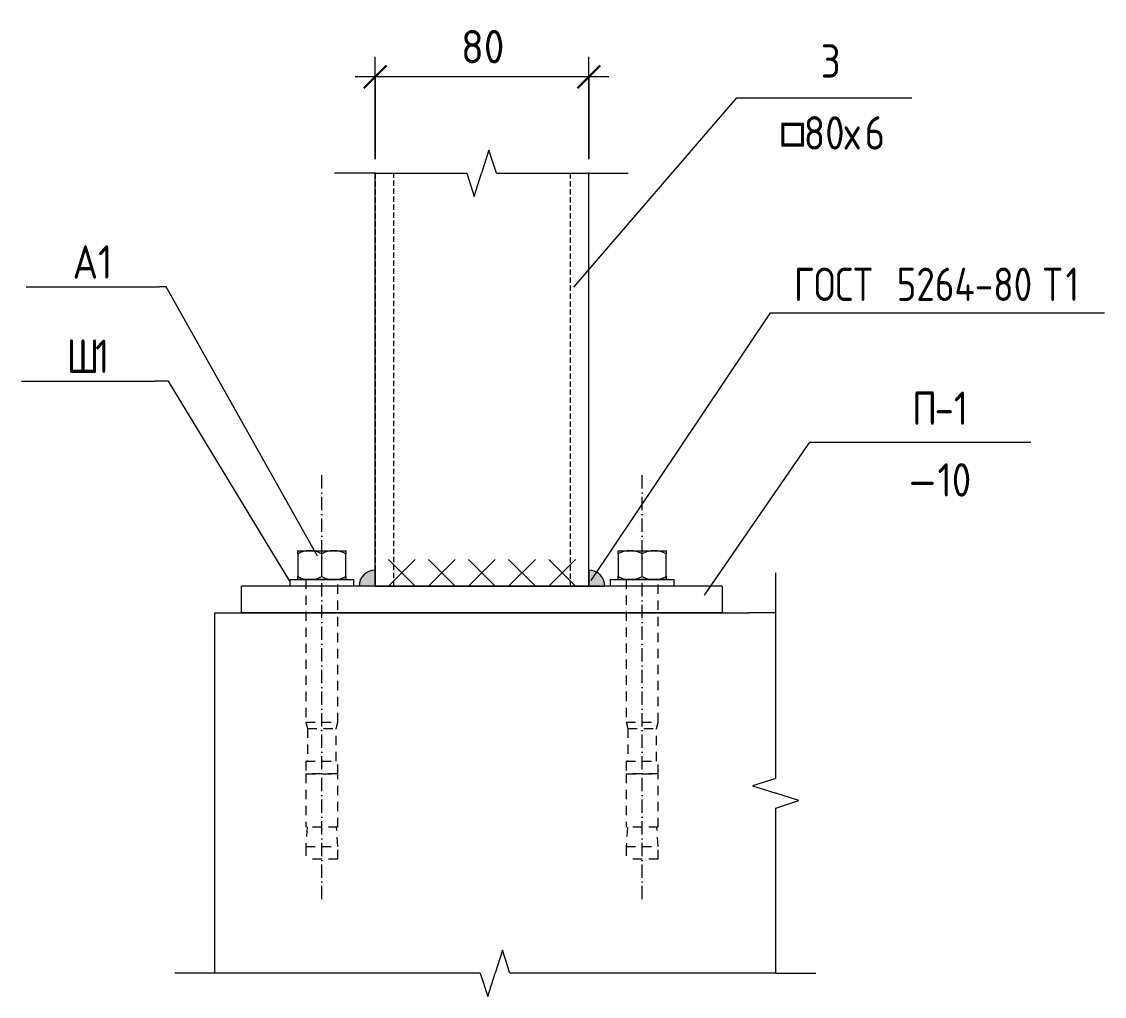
# Model space of a CAD drawing. Header units: millimetres. Extents: x 38797 to 82950, y -34477 to 2697.
# Drawn here: x 79683.6 to 80089.1, y -943.7 to -578.4 of the extents above; entities that cross this region are included whole.
import ezdxf

# ---------------------------------------------------------------- set-up
doc = ezdxf.new("R2010")
doc.units = ezdxf.units.MM
for name, pattern in [('01 Штриховая _2 мм_', [3, 2, -1]), ('01 Штриховая _4 мм_', [6, 3.5, -2.5]), ('02 Штрихпунктирная _5 мм_', [8, 5, -1.5, 0, -1.5])]:
    doc.linetypes.add(name, pattern=pattern)
for name, color, linetype, lineweight in [('AA_Dim', 7, 'Continuous', 9), ('AA_Dim-5', 7, 'Continuous', 9), ('AA_Linii', 7, 'Continuous', 9), ('AA_Oformlenie', 7, 'Continuous', 9), ('AA_Vinoska', 7, 'Continuous', 9), ('AF_Balki', 7, 'Continuous', 20), ('AF_Stena_Опалубка', 253, 'Continuous', 20), ('KR_Detal', 7, 'Continuous', 20)]:
    doc.layers.add(name, color=color, linetype=linetype, lineweight=lineweight)
doc.styles.add('GOST Common_1', font='GOST_Common.ttf', dxfattribs={"width": 0.85, "height": 12.5})
doc.styles.add('ISOCPEUR_5', font='isocpeur.TTF', dxfattribs={"width": 0.9, "height": 12.5})
doc.styles.add('ISOCPEUR_7', font='isocpeur.TTF', dxfattribs={"width": 0.85, "height": 12.5})
doc.styles.add('ISOCPEUR_8', font='isocpeur.TTF', dxfattribs={"width": 0.85, "height": 12.5})
doc.dimstyles.new('01_Точн_3_знака__непрозр__2', dxfattribs={"dimscale": 304.8, "dimtxt": 12.534437, "dimasz": 0.027887, "dimexe": 0.024606, "dimexo": 0.016404, "dimgap": 0.004101, "dimtad": 1, "dimdec": 3, "dimrnd": 0.001, "dimdsep": 46, "dimtxsty": 'ISOCPEUR_5', "dimblk1": 'OBLIQUE', "dimblk2": 'OBLIQUE', "dimsah": 1, "dimcen": 0.09, "dimdle": 0.024606, "dimazin": 0, "dimtfac": 1, "dimtdec": 4, "dimtix": 1, "dimtmove": 0, "dimatfit": 3, "dimfxl": 1, "dimtvp": 1, "dimtfill": 1, "dimtolj": 1, "dimtzin": 0, "dimlwd": 18, "dimlwe": 18, "dimarcsym": 2})

# ---------------------------------------------------------------- blocks, each defined once
blk = doc.blocks.new('354_Прокат Лист _НесКаркас_РабПлоск_ - 354_Прокат Лист _НесКаркас_РабПлоск_-3866505-а-а')
at = {"layer": 'AF_Balki'}
for p, q in [((41085.06, -800), (41085.06, -790)), ((41265.06, -790), (41085.06, -790)), ((41265.06, -790), (41265.06, -800)), ((41265.06, -800), (41085.06, -800))]:
    blk.add_line(p, q, dxfattribs=at)
blk = doc.blocks.new('354_Шайба_ГОСТ 11371-78_СоедНесК_РабПлоск_ - Шайба_ГОСТ 11371-78-3803743-а-а')
at = {"layer": 'KR_Detal'}
for p, q in [((41103.06, -787.5), (41103.06, -790)), ((41103.06, -787.5), (41127.06, -787.5)), ((41127.06, -790), (41103.06, -790)), ((41127.06, -790), (41127.06, -787.5))]:
    blk.add_line(p, q, dxfattribs=at)
blk = doc.blocks.new('354_Шайба_ГОСТ 11371-78_СоедНесК_РабПлоск_ - Шайба_ГОСТ 11371-78-V80-а-а')
at = {"layer": 'KR_Detal'}
for p, q in [((41223.06, -787.5), (41223.06, -790)), ((41223.06, -787.5), (41247.06, -787.5)), ((41247.06, -790), (41223.06, -790)), ((41247.06, -790), (41247.06, -787.5))]:
    blk.add_line(p, q, dxfattribs=at)
blk = doc.blocks.new('354_Анкер клиновой _СоедНесК_РабПлоск_ - M12x120_20-3803632-а-а')
at = {"layer": 'KR_Detal'}
for p, q in [((41106.06, -776.7), (41110.56, -776.7)), ((41106.06, -777.88), (41106.06, -786.32)), ((41110.88, -776.7), (41115.06, -776.7)), ((41115.06, -776.7), (41119.24, -776.7)), ((41115.06, -786.32), (41115.06, -777.88)), ((41119.56, -776.7), (41124.06, -776.7)), ((41124.06, -786.32), (41124.06, -777.88)), ((41110.56, -787.5), (41106.06, -787.5)), ((41115.06, -787.5), (41110.88, -787.5)), ((41119.24, -787.5), (41115.06, -787.5)), ((41121.39, -787.5), (41119.56, -787.5)), ((41124.06, -787.5), (41121.43, -787.5))]:
    blk.add_line(p, q, dxfattribs=at)
at = {"layer": 'KR_Detal', "linetype": '01 Штриховая _4 мм_', "lineweight": 9}
for p, q in [((41109.06, -787.5), (41109.06, -840.9)), ((41121.06, -840.9), (41121.06, -787.5)), ((41109.06, -840.9), (41109.66, -843.3)), ((41109.06, -840.9), (41121.06, -840.9)), ((41109.66, -843.3), (41109.66, -855.5)), ((41109.66, -843.3), (41120.46, -843.3)), ((41120.46, -843.3), (41121.06, -840.9)), ((41120.46, -855.5), (41120.46, -843.3)), ((41109.06, -855.5), (41109.06, -860.3)), ((41109.06, -855.5), (41121.06, -855.5)), ((41121.06, -860.3), (41121.06, -855.5)), ((41109.06, -860.3), (41109.06, -880.3)), ((41109.06, -860.3), (41121.06, -860.3)), ((41121.06, -860.3), (41109.06, -860.3)), ((41121.06, -880.3), (41121.06, -860.3)), ((41121.06, -880.3), (41109.06, -880.3)), ((41109.54, -880.3), (41109.06, -887.5)), ((41121.06, -887.5), (41120.59, -880.3)), ((41109.06, -887.5), (41109.06, -892.3)), ((41109.06, -887.5), (41121.06, -887.5)), ((41121.06, -892.3), (41121.06, -887.5)), ((41121.06, -892.3), (41109.06, -892.3))]:
    blk.add_line(p, q, dxfattribs=at)
at = {"layer": 'KR_Detal'}
for points in [[(41110.56, -776.7), (41109.77, -776.7), (41108.24, -776.9), (41106.77, -777.49), (41106.06, -777.88)], [(41106.06, -777.88), (41106.06, -777.49), (41106.06, -776.9), (41106.06, -776.7), (41106.06, -776.7)], [(41115.06, -777.88), (41114.35, -777.49), (41112.89, -776.9), (41111.35, -776.7), (41110.56, -776.7)], [(41119.56, -776.7), (41118.77, -776.7), (41117.24, -776.9), (41115.77, -777.49), (41115.06, -777.88)], [(41124.06, -777.88), (41123.35, -777.49), (41121.89, -776.9), (41120.35, -776.7), (41119.56, -776.7)], [(41124.06, -776.7), (41124.06, -776.7), (41124.06, -776.9), (41124.06, -777.49), (41124.06, -777.88)], [(41106.06, -786.32), (41106.77, -786.71), (41108.24, -787.3), (41109.77, -787.5), (41110.56, -787.5)], [(41106.06, -787.5), (41106.06, -787.5), (41106.06, -787.3), (41106.06, -786.71), (41106.06, -786.32)], [(41110.56, -787.5), (41111.35, -787.5), (41112.89, -787.3), (41114.35, -786.71), (41115.06, -786.32)], [(41115.06, -786.32), (41115.77, -786.71), (41117.24, -787.3), (41118.77, -787.5), (41119.56, -787.5)], [(41119.56, -787.5), (41120.35, -787.5), (41121.89, -787.3), (41123.35, -786.71), (41124.06, -786.32)], [(41124.06, -786.32), (41124.06, -786.71), (41124.06, -787.3), (41124.06, -787.5), (41124.06, -787.5)]]:
    blk.add_open_spline(points, degree=3, dxfattribs=at)
blk = doc.blocks.new('354_Анкер клиновой _СоедНесК_РабПлоск_ - M12x120_20-V79-а-а')
at = {"layer": 'KR_Detal'}
for p, q in [((41226.06, -776.7), (41230.56, -776.7)), ((41226.06, -777.88), (41226.06, -786.32)), ((41230.88, -776.7), (41235.06, -776.7)), ((41235.06, -776.7), (41239.24, -776.7)), ((41235.06, -786.32), (41235.06, -777.88)), ((41239.56, -776.7), (41244.06, -776.7)), ((41244.06, -786.32), (41244.06, -777.88)), ((41228.7, -787.5), (41226.06, -787.5)), ((41230.56, -787.5), (41228.7, -787.5)), ((41235.06, -787.5), (41230.88, -787.5)), ((41239.24, -787.5), (41235.06, -787.5)), ((41244.06, -787.5), (41239.56, -787.5))]:
    blk.add_line(p, q, dxfattribs=at)
at = {"layer": 'KR_Detal', "linetype": '01 Штриховая _4 мм_', "lineweight": 9}
for p, q in [((41229.06, -787.5), (41229.06, -840.9)), ((41241.06, -840.9), (41241.06, -787.5)), ((41229.06, -840.9), (41229.66, -843.3)), ((41229.06, -840.9), (41241.06, -840.9)), ((41229.66, -843.3), (41229.66, -855.5)), ((41229.66, -843.3), (41240.46, -843.3)), ((41240.46, -843.3), (41241.06, -840.9)), ((41240.46, -855.5), (41240.46, -843.3)), ((41229.06, -855.5), (41229.06, -860.3)), ((41229.06, -855.5), (41241.06, -855.5)), ((41241.06, -860.3), (41241.06, -855.5)), ((41229.06, -860.3), (41229.06, -880.3)), ((41229.06, -860.3), (41241.06, -860.3)), ((41241.06, -860.3), (41229.06, -860.3)), ((41241.06, -880.3), (41241.06, -860.3)), ((41241.06, -880.3), (41229.06, -880.3)), ((41229.54, -880.3), (41229.06, -887.5)), ((41241.06, -887.5), (41240.59, -880.3)), ((41229.06, -887.5), (41229.06, -892.3)), ((41229.06, -887.5), (41241.06, -887.5)), ((41241.06, -892.3), (41241.06, -887.5)), ((41241.06, -892.3), (41229.06, -892.3))]:
    blk.add_line(p, q, dxfattribs=at)
at = {"layer": 'KR_Detal'}
for points in [[(41230.56, -776.7), (41229.77, -776.7), (41228.24, -776.9), (41226.77, -777.49), (41226.06, -777.88)], [(41226.06, -777.88), (41226.06, -777.49), (41226.06, -776.9), (41226.06, -776.7), (41226.06, -776.7)], [(41235.06, -777.88), (41234.35, -777.49), (41232.89, -776.9), (41231.35, -776.7), (41230.56, -776.7)], [(41239.56, -776.7), (41238.77, -776.7), (41237.24, -776.9), (41235.77, -777.49), (41235.06, -777.88)], [(41244.06, -777.88), (41243.35, -777.49), (41241.89, -776.9), (41240.35, -776.7), (41239.56, -776.7)], [(41244.06, -776.7), (41244.06, -776.7), (41244.06, -776.9), (41244.06, -777.49), (41244.06, -777.88)], [(41226.06, -786.32), (41226.77, -786.71), (41228.24, -787.3), (41229.77, -787.5), (41230.56, -787.5)], [(41226.06, -787.5), (41226.06, -787.5), (41226.06, -787.3), (41226.06, -786.71), (41226.06, -786.32)], [(41230.56, -787.5), (41231.35, -787.5), (41232.89, -787.3), (41234.35, -786.71), (41235.06, -786.32)], [(41235.06, -786.32), (41235.77, -786.71), (41237.24, -787.3), (41238.77, -787.5), (41239.56, -787.5)], [(41239.56, -787.5), (41240.35, -787.5), (41241.89, -787.3), (41243.35, -786.71), (41244.06, -786.32)], [(41244.06, -786.32), (41244.06, -786.71), (41244.06, -787.3), (41244.06, -787.5), (41244.06, -787.5)]]:
    blk.add_open_spline(points, degree=3, dxfattribs=at)
blk = doc.blocks.new('354_Анкер клиновой _СоедНесК_РабПлоск_ - M12x120_20-V81-а-а')
at = {"layer": 'KR_Detal'}
for p, q in [((41106.06, -776.7), (41110.56, -776.7)), ((41106.06, -777.88), (41106.06, -786.32)), ((41110.88, -776.7), (41115.06, -776.7)), ((41115.06, -776.7), (41119.24, -776.7)), ((41115.06, -786.32), (41115.06, -777.88)), ((41119.56, -776.7), (41124.06, -776.7)), ((41124.06, -786.32), (41124.06, -777.88)), ((41110.56, -787.5), (41106.06, -787.5)), ((41110.78, -787.5), (41110.56, -787.5)), ((41115.06, -787.5), (41110.88, -787.5)), ((41119.24, -787.5), (41115.06, -787.5)), ((41119.56, -787.5), (41119.34, -787.5)), ((41121.39, -787.5), (41119.56, -787.5)), ((41124.06, -787.5), (41121.43, -787.5))]:
    blk.add_line(p, q, dxfattribs=at)
at = {"layer": 'KR_Detal', "linetype": '01 Штриховая _4 мм_', "lineweight": 9}
for p, q in [((41109.06, -787.5), (41109.06, -840.9)), ((41121.06, -840.9), (41121.06, -787.5)), ((41109.06, -840.9), (41109.66, -843.3)), ((41109.06, -840.9), (41121.06, -840.9)), ((41109.66, -843.3), (41109.66, -855.5)), ((41109.66, -843.3), (41120.46, -843.3)), ((41120.46, -843.3), (41121.06, -840.9)), ((41120.46, -855.5), (41120.46, -843.3)), ((41109.06, -855.5), (41109.06, -860.3)), ((41109.06, -855.5), (41121.06, -855.5)), ((41121.06, -860.3), (41121.06, -855.5)), ((41109.06, -860.3), (41109.06, -880.3)), ((41109.06, -860.3), (41121.06, -860.3)), ((41121.06, -860.3), (41109.06, -860.3)), ((41121.06, -880.3), (41121.06, -860.3)), ((41121.06, -880.3), (41109.06, -880.3)), ((41109.54, -880.3), (41109.06, -887.5)), ((41121.06, -887.5), (41120.59, -880.3)), ((41109.06, -887.5), (41109.06, -892.3)), ((41109.06, -887.5), (41121.06, -887.5)), ((41121.06, -892.3), (41121.06, -887.5)), ((41121.06, -892.3), (41109.06, -892.3))]:
    blk.add_line(p, q, dxfattribs=at)
at = {"layer": 'KR_Detal'}
for points in [[(41110.56, -776.7), (41109.77, -776.7), (41108.24, -776.9), (41106.77, -777.49), (41106.06, -777.88)], [(41106.06, -777.88), (41106.06, -777.49), (41106.06, -776.9), (41106.06, -776.7), (41106.06, -776.7)], [(41115.06, -777.88), (41114.35, -777.49), (41112.89, -776.9), (41111.35, -776.7), (41110.56, -776.7)], [(41119.56, -776.7), (41118.77, -776.7), (41117.24, -776.9), (41115.77, -777.49), (41115.06, -777.88)], [(41124.06, -777.88), (41123.35, -777.49), (41121.89, -776.9), (41120.35, -776.7), (41119.56, -776.7)], [(41124.06, -776.7), (41124.06, -776.7), (41124.06, -776.9), (41124.06, -777.49), (41124.06, -777.88)], [(41106.06, -787.5), (41106.06, -787.5), (41106.06, -787.3), (41106.06, -786.71), (41106.06, -786.32)], [(41124.06, -786.32), (41124.06, -786.71), (41124.06, -787.3), (41124.06, -787.5), (41124.06, -787.5)]]:
    blk.add_open_spline(points, degree=3, dxfattribs=at)
for points, knots in [([(41106.06, -786.32), (41106.77, -786.71), (41108.14, -787.26), (41109.57, -787.47), (41110.25, -787.49)], [0, 0, 0, 0, 0.5, 0.9342201, 0.9342201, 0.9342201, 0.9342201]), ([(41110.82, -787.5), (41111.52, -787.47), (41112.97, -787.27), (41114.35, -786.71), (41115.06, -786.32)], [0.0558012, 0.0558012, 0.0558012, 0.0558012, 0.5, 1, 1, 1, 1]), ([(41115.06, -786.32), (41115.77, -786.71), (41117.16, -787.27), (41118.6, -787.47), (41119.3, -787.5)], [0, 0, 0, 0, 0.5, 0.9441988, 0.9441988, 0.9441988, 0.9441988]), ([(41119.87, -787.49), (41120.55, -787.47), (41121.98, -787.26), (41123.35, -786.71), (41124.06, -786.32)], [0.0657799, 0.0657799, 0.0657799, 0.0657799, 0.5, 1, 1, 1, 1])]:
    blk.add_open_spline(points, degree=3, knots=knots, dxfattribs=at)
blk = doc.blocks.new('354_Шайба_ГОСТ 11371-78_СоедНесК_РабПлоск_ - Шайба_ГОСТ 11371-78-V84-а-а')
at = {"layer": 'KR_Detal'}
for p, q in [((41103.06, -787.5), (41103.06, -790)), ((41103.06, -787.5), (41127.06, -787.5)), ((41109.06, -790), (41103.06, -790)), ((41127.06, -790), (41121.06, -790)), ((41127.06, -790), (41127.06, -787.5))]:
    blk.add_line(p, q, dxfattribs=at)
at = {"layer": 'KR_Detal', "linetype": '01 Штриховая _4 мм_', "lineweight": 9}
blk.add_line((41121.06, -790), (41109.06, -790), dxfattribs=at)
blk = doc.blocks.new('354_Анкер клиновой _СоедНесК_РабПлоск_ - M12x120_20-V83-а-а')
at = {"layer": 'KR_Detal'}
for p, q in [((41226.06, -776.7), (41228.7, -776.7)), ((41226.06, -777.88), (41226.06, -786.32)), ((41228.7, -776.7), (41230.56, -776.7)), ((41230.88, -776.7), (41235.06, -776.7)), ((41235.06, -776.7), (41239.24, -776.7)), ((41235.06, -786.32), (41235.06, -777.88)), ((41239.56, -776.7), (41244.06, -776.7)), ((41244.06, -786.32), (41244.06, -777.88)), ((41228.7, -787.5), (41226.06, -787.5)), ((41230.56, -787.5), (41228.7, -787.5)), ((41230.78, -787.5), (41230.56, -787.5)), ((41235.06, -787.5), (41230.88, -787.5)), ((41239.24, -787.5), (41235.06, -787.5)), ((41239.56, -787.5), (41239.34, -787.5)), ((41244.06, -787.5), (41239.56, -787.5))]:
    blk.add_line(p, q, dxfattribs=at)
at = {"layer": 'KR_Detal', "linetype": '01 Штриховая _4 мм_', "lineweight": 9}
for p, q in [((41229.06, -787.5), (41229.06, -840.9)), ((41241.06, -840.9), (41241.06, -787.5)), ((41229.06, -840.9), (41229.66, -843.3)), ((41229.06, -840.9), (41241.06, -840.9)), ((41229.66, -843.3), (41229.66, -855.5)), ((41229.66, -843.3), (41240.46, -843.3)), ((41240.46, -843.3), (41241.06, -840.9)), ((41240.46, -855.5), (41240.46, -843.3)), ((41229.06, -855.5), (41229.06, -860.3)), ((41229.06, -855.5), (41241.06, -855.5)), ((41241.06, -860.3), (41241.06, -855.5)), ((41229.06, -860.3), (41229.06, -880.3)), ((41229.06, -860.3), (41241.06, -860.3)), ((41241.06, -860.3), (41229.06, -860.3)), ((41241.06, -880.3), (41241.06, -860.3)), ((41241.06, -880.3), (41229.06, -880.3)), ((41229.54, -880.3), (41229.06, -887.5)), ((41241.06, -887.5), (41240.59, -880.3)), ((41229.06, -887.5), (41229.06, -892.3)), ((41229.06, -887.5), (41241.06, -887.5)), ((41241.06, -892.3), (41241.06, -887.5)), ((41241.06, -892.3), (41229.06, -892.3))]:
    blk.add_line(p, q, dxfattribs=at)
at = {"layer": 'KR_Detal'}
for points in [[(41230.56, -776.7), (41229.77, -776.7), (41228.24, -776.9), (41226.77, -777.49), (41226.06, -777.88)], [(41226.06, -777.88), (41226.06, -777.49), (41226.06, -776.9), (41226.06, -776.7), (41226.06, -776.7)], [(41235.06, -777.88), (41234.35, -777.49), (41232.89, -776.9), (41231.35, -776.7), (41230.56, -776.7)], [(41239.56, -776.7), (41238.77, -776.7), (41237.24, -776.9), (41235.77, -777.49), (41235.06, -777.88)], [(41244.06, -777.88), (41243.35, -777.49), (41241.89, -776.9), (41240.35, -776.7), (41239.56, -776.7)], [(41244.06, -776.7), (41244.06, -776.7), (41244.06, -776.9), (41244.06, -777.49), (41244.06, -777.88)], [(41226.06, -787.5), (41226.06, -787.5), (41226.06, -787.3), (41226.06, -786.71), (41226.06, -786.32)], [(41244.06, -786.32), (41244.06, -786.71), (41244.06, -787.3), (41244.06, -787.5), (41244.06, -787.5)]]:
    blk.add_open_spline(points, degree=3, dxfattribs=at)
for points, knots in [([(41226.06, -786.32), (41226.77, -786.71), (41228.14, -787.26), (41229.57, -787.47), (41230.25, -787.49)], [0, 0, 0, 0, 0.5, 0.9342201, 0.9342201, 0.9342201, 0.9342201]), ([(41230.82, -787.5), (41231.52, -787.47), (41232.97, -787.27), (41234.35, -786.71), (41235.06, -786.32)], [0.0558012, 0.0558012, 0.0558012, 0.0558012, 0.5, 1, 1, 1, 1]), ([(41235.06, -786.32), (41235.77, -786.71), (41237.16, -787.27), (41238.6, -787.47), (41239.3, -787.5)], [0, 0, 0, 0, 0.5, 0.9441988, 0.9441988, 0.9441988, 0.9441988]), ([(41239.87, -787.49), (41240.55, -787.47), (41241.98, -787.26), (41243.35, -786.71), (41244.06, -786.32)], [0.0657799, 0.0657799, 0.0657799, 0.0657799, 0.5, 1, 1, 1, 1])]:
    blk.add_open_spline(points, degree=3, knots=knots, dxfattribs=at)
blk = doc.blocks.new('243_Профиль гнутый сварной квадратный _НесКол_2ур_ - 80х6-3867407-а-а')
at = {"layer": 'AA_Linii', "linetype": '01 Штриховая _2 мм_', "lineweight": 20}
for p, q in [((41142.06, -790), (41142.06, -635.27)), ((41208.06, -635.27), (41208.06, -790))]:
    blk.add_line(p, q, dxfattribs=at)
blk = doc.blocks.new('011_ЛинияОбрыва _ЭлУзла_Линия_ - Тип 1-3858798-а-а')
at = {"layer": 'AA_Oformlenie'}
for p, q in [((41134.86, -635.27), (41169.36, -635.27)), ((41180.5, -635.27), (41214.86, -635.27))]:
    blk.add_line(p, q, dxfattribs=at)
blk = doc.blocks.new('011_ЛинияОбрыва _ЭлУзла_Линия_ - Тип 1-3858892-а-а')
at = {"layer": 'AA_Oformlenie'}
for p, q in [((41285.06, -800), (41285.06, -862)), ((41285.06, -873.13), (41285.06, -935))]:
    blk.add_line(p, q, dxfattribs=at)
blk = doc.blocks.new('011_ЛинияОбрыва _ЭлУзла_Линия_ - Тип 1-3858973-а-а')
at = {"layer": 'AA_Oformlenie'}
for p, q in [((41174.43, -935), (41075.06, -935)), ((41285.06, -935), (41185.56, -935))]:
    blk.add_line(p, q, dxfattribs=at)
blk = doc.blocks.new('Последовательность узлов - Сплошная 2мм М5-2304530-а-а')
at = {"layer": 'AA_Oformlenie'}
for p, q in [((41140.06, -780), (41150.06, -790)), ((41150.06, -780), (41140.06, -790)), ((41155.06, -780), (41165.06, -790)), ((41165.06, -780), (41155.06, -790)), ((41170.06, -780), (41180.06, -790)), ((41180.06, -780), (41170.06, -790)), ((41185.06, -780), (41195.06, -790)), ((41195.06, -780), (41185.06, -790)), ((41200.06, -780), (41210.06, -790)), ((41210.06, -780), (41200.06, -790)), ((41135.06, -790), (41155.06, -790)), ((41150.06, -790), (41170.06, -790)), ((41165.06, -790), (41185.06, -790)), ((41180.06, -790), (41200.06, -790)), ((41195.06, -790), (41215.06, -790))]:
    blk.add_line(p, q, dxfattribs=at)
blk = doc.blocks.new('044_М_Универсальная с полкой - Марка-3841701-а-а')
at = {"layer": 'AA_Vinoska'}
blk.add_line((41004.32, -677.86), (41054.32, -677.86), dxfattribs=at)
blk = doc.blocks.new('DIMBLOCK73-а-а')
at = {"layer": 'AA_Dim-5', "lineweight": 18}
for p, q in [((79816.02, -630.02), (79816.02, -591.61)), ((79896.02, -630.02), (79896.02, -591.61)), ((79903.52, -599.11), (79808.52, -599.11)), ((79816.02, -599.11), (79816.02, -630.02)), ((79896.02, -599.11), (79896.02, -630.02))]:
    blk.add_line(p, q, dxfattribs=at)
at = {"layer": 'AA_Dim-5', "lineweight": 30}
for p, q in [((79816.02, -599.11), (79820.27, -594.86)), ((79896.02, -599.11), (79900.27, -594.86)), ((79816.02, -599.11), (79811.77, -603.36)), ((79896.02, -599.11), (79891.77, -603.36))]:
    blk.add_line(p, q, dxfattribs=at)
at = {"layer": 'AA_Dim-5', "color": 0, "lineweight": 18, "insert": (79848.22, -581.57), "char_height": 12.5, "width": 18.7307, "attachment_point": 1, "line_spacing_factor": 1.135194, "style": 'ISOCPEUR_5', "bg_fill": 3, "box_fill_scale": 1.25, "bg_fill_color": 256, "bg_fill_true_color": 13158600, "bg_fill_transparency": 0}
blk.add_mtext('80', dxfattribs=at)
blk = doc.blocks.new('_Oblique')
at = {"color": 0, "linetype": 'ByBlock', "lineweight": -2}
blk.add_line((-0.5, -0.5), (0.5, 0.5), dxfattribs=at)
blk = doc.blocks.new('043_М_Балки_Полка - Позиция_Наименование_дп14-3841353-а-а')
at = {"layer": 'AA_Vinoska'}
blk.add_line((41310.66, -736.02), (41380.66, -736.02), dxfattribs=at)
blk = doc.blocks.new('043_М_КолонныКМ - Позиция_Наименование_дп14-3846640-а-а')
at = {"layer": 'AA_Vinoska'}
blk.add_line((41276.12, -606.94), (41336.12, -606.94), dxfattribs=at)
blk = doc.blocks.new('010_Текст с выноской - Текст 2 строки-3808361-а-а')
at = {"layer": 'AA_Vinoska'}
blk.add_line((41283.16, -687.53), (41408.16, -687.53), dxfattribs=at)

msp = doc.modelspace()

# ---------------------------------------------------------------- hatches: boundary and pattern name
at = {"layer": 'AA_Oformlenie'}
for points in [[(79816.0262, -790), (79816.0024, -783.9705), (79814.4648, -784.1729), (79813.0099, -784.7756), (79811.7605, -785.7343), (79810.8018, -786.9837), (79810.1991, -788.4386), (79809.9936, -790), (79816.023, -790)], [(79901.8529, -790), (79902.0524, -790), (79901.8469, -788.4386), (79901.2442, -786.9837), (79900.2855, -785.7343), (79899.0361, -784.7756), (79897.5812, -784.1729), (79896.0198, -783.9674), (79896.023, -790), (79901.8469, -790)]]:
    msp.add_hatch(color=250, dxfattribs=at).paths.add_polyline_path(points)

# ---------------------------------------------------------------- linework, layer by layer
at = {"layer": 'AA_Linii', "lineweight": 20}
for p, q in [((79816.0198, -790), (79816.0198, -635.0241)), ((79896.0198, -790), (79896.0198, -635.0241))]:
    msp.add_line(p, q, dxfattribs=at)
at = {"layer": 'AA_Linii', "linetype": '01 Штриховая _2 мм_', "lineweight": 20}
for p, q in [((79816.023, -635.2746), (79816.023, -790)), ((79896.023, -790), (79896.023, -635.2746)), ((79816.023, -790), (79828.023, -790)), ((79828.023, -790), (79816.023, -790)), ((79822.023, -790), (79828.023, -790)), ((79828.023, -790), (79822.023, -790)), ((79828.023, -790), (79884.023, -790)), ((79884.023, -790), (79828.023, -790)), ((79828.023, -790), (79884.023, -790)), ((79884.023, -790), (79828.023, -790)), ((79884.023, -790), (79896.023, -790)), ((79896.023, -790), (79884.023, -790)), ((79884.023, -790), (79890.023, -790)), ((79890.023, -790), (79884.023, -790))]:
    msp.add_line(p, q, dxfattribs=at)
at = {"layer": 'AA_Linii', "linetype": '02 Штрихпунктирная _5 мм_', "lineweight": 20}
for p, q in [((79796.023, -907.3), (79796.023, -747.3)), ((79916.023, -907.3), (79916.023, -747.3))]:
    msp.add_line(p, q, dxfattribs=at)
at = {"layer": 'AA_Linii'}
for p, q in [((79816.0262, -783.9674), (79816.0262, -790)), ((79896.0198, -783.9674), (79896.0198, -790)), ((79816.0262, -790), (79809.9936, -790)), ((79896.0198, -790), (79902.0524, -790))]:
    msp.add_line(p, q, dxfattribs=at)
for centre, start, end in [((79816.0262, -790), 90, 180), ((79896.0198, -790), 360, 90)]:
    msp.add_arc(centre, 6.0326, start, end, dxfattribs=at)
at = {"layer": 'AA_Vinoska'}
for p, q in [((79951.4608, -606.9389), (79957.0853, -606.9389)), ((79858.641, -626.6096), (79855.8256, -635.2746)), ((79861.4565, -635.2746), (79858.641, -626.6096)), ((79815.8256, -635.2746), (79800.8256, -635.2746)), ((79850.3256, -635.2746), (79853.0756, -643.9348)), ((79853.0756, -643.9348), (79855.8256, -635.2746)), ((79895.8256, -635.2746), (79910.8256, -635.2746)), ((79737.7517, -677.8595), (79735.2803, -677.8595)), ((79794.3875, -778.6827), (79737.7517, -677.8595)), ((79896.8772, -787.8551), (79964.1192, -687.5323)), ((79738.6123, -713.1798), (79733.628, -713.1798)), ((79784.0086, -788.1308), (79738.6123, -713.1798)), ((79939.3901, -793.337), (79978.7859, -736.0194)), ((79978.7859, -736.0194), (79991.6192, -736.0194)), ((79966.023, -800), (79966.023, -785)), ((79966.023, -862), (79957.3628, -864.75)), ((79957.3628, -864.75), (79966.023, -867.5)), ((79974.688, -870.3154), (79966.023, -867.5)), ((79966.023, -873.1309), (79974.688, -870.3154)), ((79863.773, -926.3397), (79861.023, -935)), ((79866.523, -935), (79863.773, -926.3397)), ((79756.023, -935), (79741.023, -935)), ((79855.3921, -935), (79858.2076, -943.665)), ((79858.2076, -943.665), (79861.023, -935)), ((79966.023, -935), (79981.023, -935))]:
    msp.add_line(p, q, dxfattribs=at)
at = {"layer": 'AF_Stena_Опалубка'}
for p, q in [((79756.023, -935), (79756.023, -800)), ((79756.023, -800), (79956.023, -800)), ((79966.023, -800), (79956.023, -800))]:
    msp.add_line(p, q, dxfattribs=at)

# ---------------------------------------------------------------- block references
at = {"layer": 'AA_Linii', "linetype": '01 Штриховая _2 мм_', "lineweight": 20}
msp.add_blockref('243_Профиль гнутый сварной квадратный _НесКол_2ур_ - 80х6-3867407-а-а', (38680.9614, 0), dxfattribs=at)
at = {"layer": 'AA_Oformlenie'}
for name in ['011_ЛинияОбрыва _ЭлУзла_Линия_ - Тип 1-3858798-а-а', 'Последовательность узлов - Сплошная 2мм М5-2304530-а-а', '011_ЛинияОбрыва _ЭлУзла_Линия_ - Тип 1-3858892-а-а', '011_ЛинияОбрыва _ЭлУзла_Линия_ - Тип 1-3858973-а-а']:
    msp.add_blockref(name, (38680.9614, 0), dxfattribs=at)
at = {"layer": 'AA_Vinoska'}
for name, p in [('043_М_КолонныКМ - Позиция_Наименование_дп14-3846640-а-а', (38680.9614, 0)), ('044_М_Универсальная с полкой - Марка-3841701-а-а', (38680.9614, 0)), ('010_Текст с выноской - Текст 2 строки-3808361-а-а', (38680.9614, 0)), ('044_М_Универсальная с полкой - Марка-3841701-а-а', (38679.3091, -35.3202)), ('043_М_Балки_Полка - Позиция_Наименование_дп14-3841353-а-а', (38680.9614, 0))]:
    msp.add_blockref(name, p, dxfattribs=at)
at = {"layer": 'AF_Balki'}
msp.add_blockref('354_Прокат Лист _НесКаркас_РабПлоск_ - 354_Прокат Лист _НесКаркас_РабПлоск_-3866505-а-а', (38680.9614, 0), dxfattribs=at)
at = {"layer": 'KR_Detal', "linetype": '01 Штриховая _4 мм_', "lineweight": 9}
for name, p in [('354_Анкер клиновой _СоедНесК_РабПлоск_ - M12x120_20-3803632-а-а', (38680.9614, 0)), ('354_Анкер клиновой _СоедНесК_РабПлоск_ - M12x120_20-V81-а-а', (38680.9614, 0)), ('354_Анкер клиновой _СоедНесК_РабПлоск_ - M12x120_20-V79-а-а', (38680.9614, 0)), ('354_Анкер клиновой _СоедНесК_РабПлоск_ - M12x120_20-V83-а-а', (38680.9614, 0)), ('354_Шайба_ГОСТ 11371-78_СоедНесК_РабПлоск_ - Шайба_ГОСТ 11371-78-V84-а-а', (38680.9614, 0)), ('354_Шайба_ГОСТ 11371-78_СоедНесК_РабПлоск_ - Шайба_ГОСТ 11371-78-V84-а-а', (38800.9614, 0))]:
    msp.add_blockref(name, p, dxfattribs=at)
at = {"layer": 'KR_Detal'}
for name in ['354_Шайба_ГОСТ 11371-78_СоедНесК_РабПлоск_ - Шайба_ГОСТ 11371-78-3803743-а-а', '354_Шайба_ГОСТ 11371-78_СоедНесК_РабПлоск_ - Шайба_ГОСТ 11371-78-V80-а-а']:
    msp.add_blockref(name, (38680.9614, 0), dxfattribs=at)

# ---------------------------------------------------------------- texts
at = {"layer": 'AA_Vinoska', "char_height": 12.5, "attachment_point": 1}
for s, insert, width, style in [('\\fISOCPEUR|b0|i0|c204|p34|;\\W.85;3', (79982.8966, -586.9456), 9.199364, 'ISOCPEUR_7'), ('\\fISOCPEUR|b0|i0|c130|p34|;\\W.85;□', (79966.9805, -613.8938), 11.584384, 'ISOCPEUR_8'), ('80', (79976.5385, -613.8938), 18.398728, 'ISOCPEUR_7'), ('\\fISOCPEUR|b0|i0|c204|p34|;\\W.85;6', (79999.3092, -613.8938), 9.199364, 'ISOCPEUR_7'), ('\\fISOCPEUR|b0|i0|c204|p34|;\\W.85;х', (79991.719, -613.8938), 9.199364, 'ISOCPEUR_7'), ('\\fISOCPEUR|b0|i0|c204|p34|;\\W.85;А', (79702.694, -662.2707), 11.584384, 'ISOCPEUR_7'), ('\\fISOCPEUR|b0|i0|c204|p34|;\\W.85;1', (79712.2521, -662.2707), 6.473627, 'ISOCPEUR_7'), ('ГОСТ', (79972.8368, -670.6208), 38.841759, 'GOST Common_1'), (' 5264-80 ', (80004.8845, -670.6208), 74.276347, 'GOST Common_1'), ('\\fGOST Common|b0|i0|c204|p34|;\\W.85;Т', (80066.1686, -670.6208), 10.221516, 'GOST Common_1'), ('\\fGOST Common|b0|i0|c204|p34|;\\W.85;1', (80074.6022, -670.6208), 6.473627, 'GOST Common_1'), ('\\fISOCPEUR|b0|i0|c204|p34|;\\W.85;Ш', (79700.468, -697.5909), 12.947253, 'ISOCPEUR_7'), ('\\fISOCPEUR|b0|i0|c204|p34|;\\W.85;1', (79711.1506, -697.5909), 6.473627, 'ISOCPEUR_7'), ('\\fISOCPEUR|b0|i0|c204|p34|;\\W.85;П', (80017.1097, -717.0518), 10.221516, 'ISOCPEUR_7'), ('-1', (80025.5433, -717.0518), 15.672991, 'ISOCPEUR_7'), ('10', (80026.666, -743.9066), 15.672991, 'ISOCPEUR_7'), ('\\fISOCPEUR|b0|i0|c204|p34|;\\W.85;—', (80015.9834, -743.9066), 12.947253, 'ISOCPEUR_7')]:
    msp.add_mtext(s, dxfattribs=dict(at, insert=insert, width=width, style=style))

# ---------------------------------------------------------------- next in the draw order: dimensions: what is measured, and where the dimension line sits
at = {"layer": 'AA_Dim', "lineweight": 18}
dim = msp.add_linear_dim(base=(79816.0198, -599.1073), p1=(79896.0198, -635.0241), p2=(79816.0198, -635.0241), dimstyle='01_Точн_3_знака__непрозр__2', override={"dimpost": '<>', "dimfxl": 80}, dxfattribs=at)
dim.commit()
dim.dimension.update_dxf_attribs({"geometry": 'DIMBLOCK73-а-а', "text_midpoint": (79856.0198, -591.6073)})

# ---------------------------------------------------------------- next in the draw order: linework, layer by layer
at = {"layer": 'AA_Vinoska'}
msp.add_line((79890.4766, -677.9577), (79951.4608, -606.9389), dxfattribs=at)

doc.saveas('drawing.dxf')
